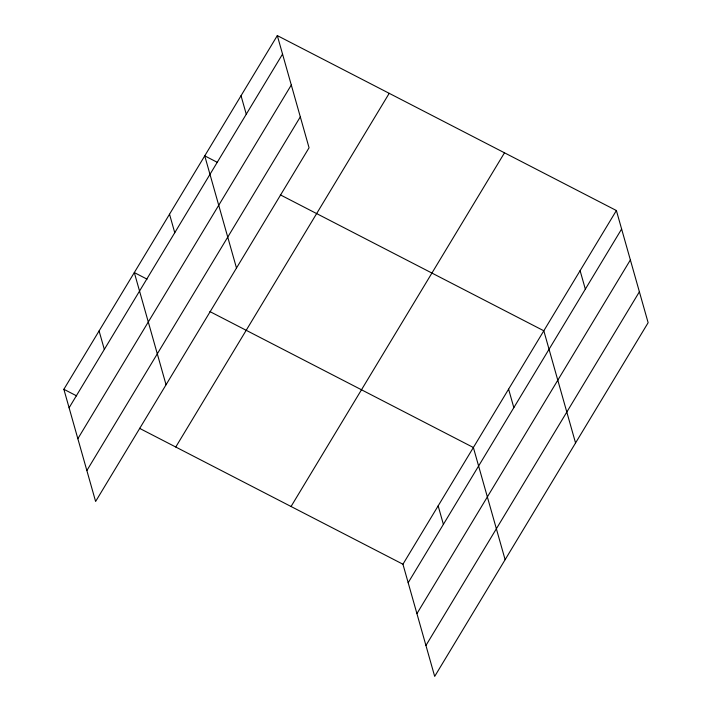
<?xml version="1.0" encoding="UTF-8"?>
<svg xmlns="http://www.w3.org/2000/svg" width="712" height="712" viewBox="0 0 712 712"><rect width="100%" height="100%" fill="white"/><g stroke="black" fill="none" stroke-linecap="round" stroke-linejoin="round"><path stroke-width="1.07" d="M277.315 35.6L309.061 147.776L95.613 501.471L63.866 389.295L277.315 35.6L616.387 210.53L648.134 322.705L434.685 676.4L402.939 564.224L139.445 428.286M69.1 407.789L282.548 54.094M77.848 438.708L291.297 85.013M86.864 470.552L300.313 116.866M175.766 447.02L389.215 93.325M291.048 506.499L504.497 152.804M402.939 564.224L616.387 210.53M408.172 582.719L621.621 229.024M416.921 613.637L630.369 259.942M425.936 645.481L639.385 291.795M217.507 162.434L204.745 155.857L236.491 268.032M280.323 194.848L543.817 330.786L575.554 442.962M147.064 279.157L134.31 272.571L166.047 384.756M209.88 311.562L473.373 447.501L505.119 559.685M63.866 389.295L76.629 395.872M580.102 270.658L585.335 289.152M508.599 389.144L513.833 407.638M438.156 505.858L443.389 524.361M241.03 95.728L246.263 114.223M169.527 214.214L174.76 232.708M99.093 330.929L104.326 349.432"/></g></svg>
